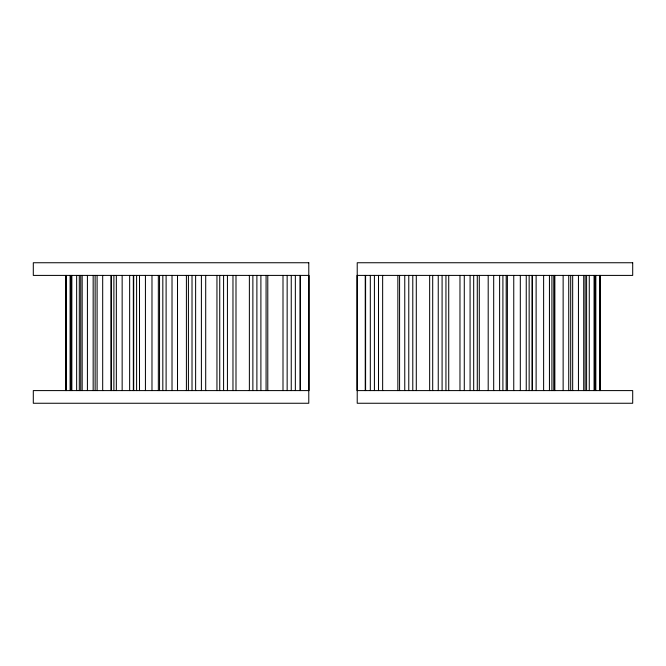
<?xml version="1.0" encoding="UTF-8"?>
<svg xmlns="http://www.w3.org/2000/svg" width="666" height="666" viewBox="0 0 666 666"><rect width="100%" height="100%" fill="white"/><g stroke="black" fill="none" stroke-linecap="round" stroke-linejoin="round"><path stroke-width="1" d="M600.216 275.408L600.232 390.592M599.941 275.408L599.916 390.592M599.616 275.408L599.616 390.592M595.829 275.408L595.829 390.592M594.954 275.408L594.954 390.592M594.072 275.408L594.072 390.592M589.268 275.408L589.268 390.592M586.588 275.408L586.588 390.592M585.148 275.408L585.148 390.592M583.707 275.408L583.707 390.592M578.454 275.408L578.454 390.592M572.668 275.408L572.668 390.592M570.704 275.408L570.704 390.592M568.731 275.408L568.731 390.592M563.136 275.408L563.136 390.592M554.853 275.408L554.853 390.592M554.378 275.408L554.378 390.592M553.879 275.408L553.879 390.592M551.914 275.408L551.914 390.592M549.45 275.408L549.45 390.592M543.623 275.408L543.623 390.592M536.122 275.408L536.122 390.592M532.417 275.408L532.417 390.592M532.067 275.408L532.067 390.592M529.154 275.408L529.154 390.592M526.248 275.408L526.248 390.592M520.312 275.408L520.312 390.592M513.752 275.408L513.752 390.592M507.384 275.408L507.384 390.592M506.193 275.408L506.193 390.592M502.905 275.408L502.905 390.592M499.617 275.408L499.617 390.592M493.689 275.408L493.689 390.592M488.195 275.408L488.195 390.592M479.295 275.408L479.295 390.592M477.289 275.408L477.289 390.592M473.684 275.408L473.684 390.592M470.079 275.408L470.079 390.592M464.285 275.408L464.285 390.592M459.973 275.408L459.973 390.592M448.726 275.408L448.726 390.592M445.945 275.408L445.945 390.592M442.091 275.408L442.091 390.592M438.245 275.408L438.245 390.592M432.7 275.408L432.7 390.592M429.653 275.408L429.653 390.592M416.292 275.408L416.292 390.592M412.787 275.408L412.787 390.592M408.774 275.408L408.774 390.592M404.762 275.408L404.762 390.592M399.575 275.408L399.575 390.592M397.86 275.408L397.86 390.592M382.65 275.408L382.65 390.592M378.504 275.408L378.504 390.592M374.409 275.408L374.409 390.592M370.313 275.408L370.313 390.592M365.592 275.408L365.592 390.592M365.243 275.408L365.243 390.592M308.599 275.408L308.599 390.592M300.391 275.408L300.391 390.592M300.058 275.408L300.058 390.592M295.346 275.408L295.346 390.592M291.25 275.408L291.25 390.592M287.154 275.408L287.154 390.592M283 275.408L283 390.592M267.782 275.408L267.782 390.592M266.075 275.408L266.075 390.592M260.897 275.408L260.897 390.592M256.885 275.408L256.885 390.592M252.872 275.408L252.872 390.592M249.375 275.408L249.375 390.592M235.997 275.408L235.997 390.592M232.967 275.408L232.967 390.592M227.431 275.408L227.431 390.592M223.585 275.408L223.585 390.592M219.738 275.408L219.738 390.592M216.95 275.408L216.95 390.592M205.702 275.408L205.702 390.592M201.398 275.408L201.398 390.592M195.621 275.408L195.621 390.592M192.016 275.408L192.016 390.592M188.411 275.408L188.411 390.592M186.405 275.408L186.405 390.592M177.506 275.408L177.506 390.592M172.019 275.408L172.019 390.592M166.109 275.408L166.109 390.592M162.82 275.408L162.82 390.592M159.532 275.408L159.532 390.592M158.341 275.408L158.341 390.592M151.981 275.408L151.981 390.592M145.429 275.408L145.429 390.592M139.502 275.408L139.502 390.592M136.597 275.408L136.597 390.592M133.7 275.408L133.7 390.592M133.342 275.408L133.342 390.592M129.645 275.408L129.645 390.592M122.153 275.408L122.153 390.592M116.342 275.408L116.342 390.592M113.886 275.408L113.886 390.592M111.422 275.408L111.422 390.592M110.956 275.408L110.956 390.592M102.689 275.408L102.689 390.592M97.103 275.408L97.103 390.592M95.13 275.408L95.13 390.592M93.165 275.408L93.165 390.592M87.413 275.408L87.413 390.592M82.168 275.408L82.168 390.592M80.736 275.408L80.736 390.592M79.304 275.408L79.304 390.592M76.64 275.408L76.64 390.592M71.845 275.408L71.845 390.592M70.979 275.408L70.979 390.592M70.105 275.408L70.105 390.592M66.35 275.408L66.35 390.592M66.084 275.408L66.059 390.592M65.767 275.408L65.784 390.592M308.783 262.745L33.3 262.745L33.3 275.408L308.966 275.408L308.966 390.592L33.3 390.592L33.3 403.255L308.783 403.255L308.783 262.745M632.7 262.745L357.217 262.745L357.217 403.255L632.7 403.255L632.7 390.592L357.034 390.592L357.034 275.408L632.7 275.408L632.7 262.745"/></g></svg>
